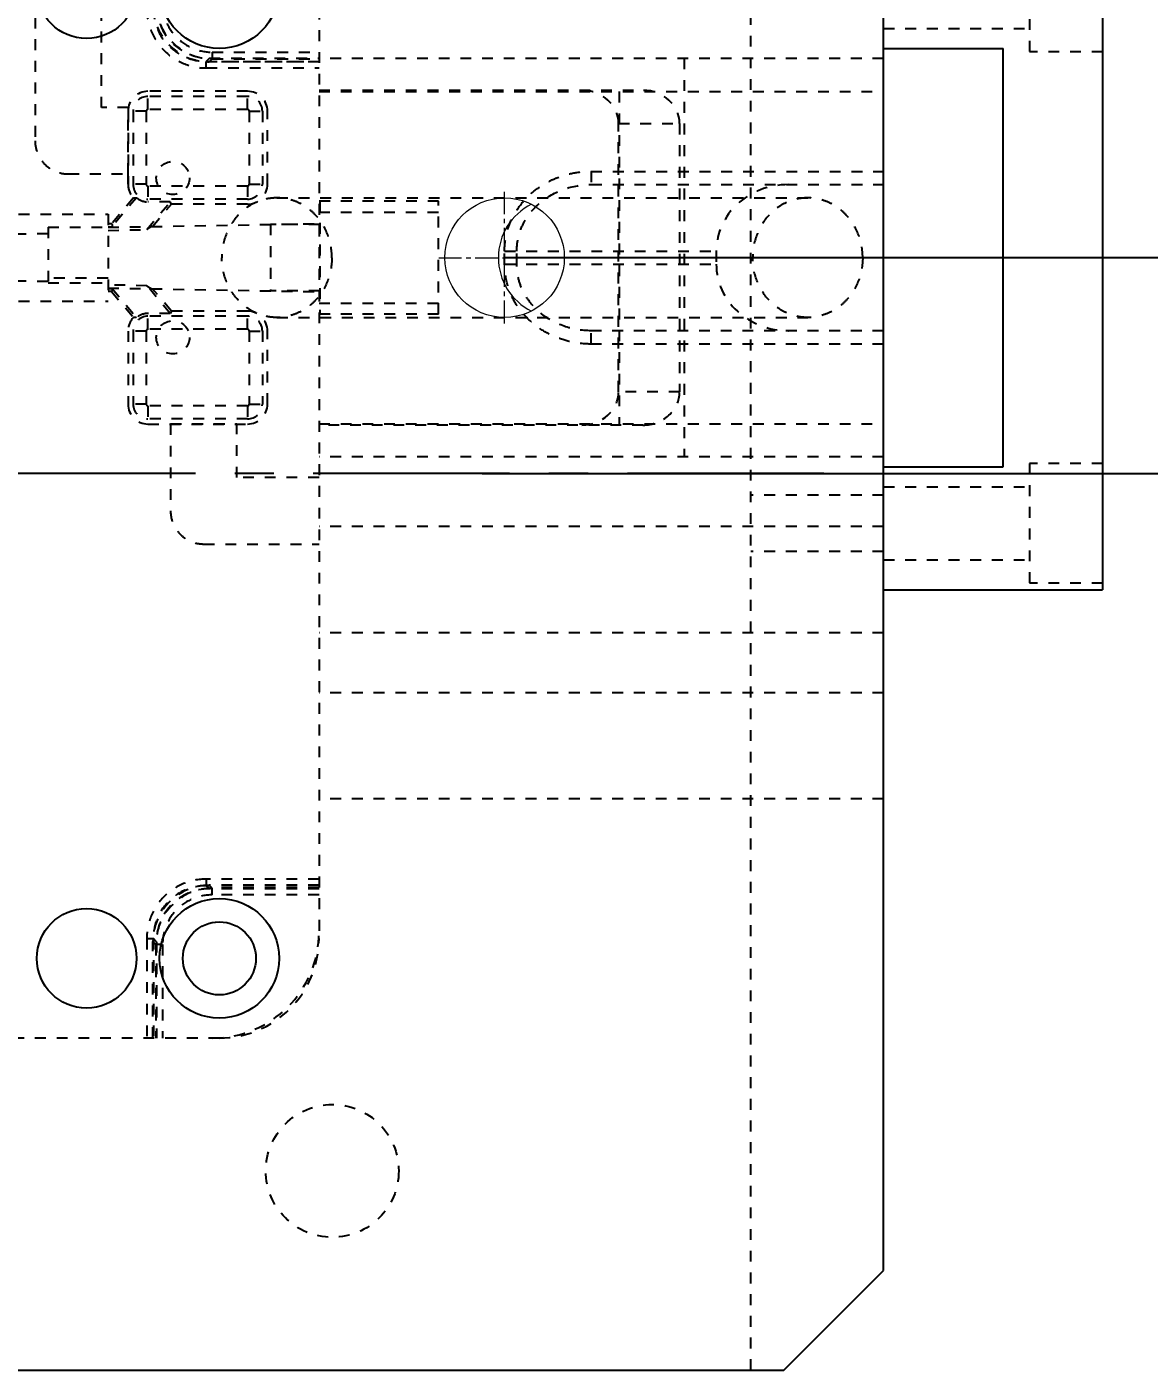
# Model space of a CAD drawing. Header units: millimetres. Extents: x 583 to 1942, y -5112 to 253.
# Drawn here: x 1312.8 to 1481.8, y -4617.9 to -4415.6 of the extents above; entities that cross this region are included whole.
import ezdxf

# ---------------------------------------------------------------- set-up
doc = ezdxf.new("R2010")
doc.units = ezdxf.units.MM
doc.header["$LTSCALE"] = 16.335
doc.header["$PDMODE"] = 3
doc.header["$PDSIZE"] = 0.3125
doc.linetypes.add('CENTER', pattern=[0.6, 0.375, -0.075, 0.075, -0.075])
doc.linetypes.add('HIDDEN', pattern=[0.2, 0.1, -0.1])
doc.layers.get('0').update_dxf_attribs({"linetype": 'CONTINUOUS'})
doc.layers.get('Defpoints').update_dxf_attribs({"linetype": 'CONTINUOUS'})
doc.layers.add('DEFAULT_2', color=8, linetype='HIDDEN')
doc.layers.add('epin', color=13, linetype='CONTINUOUS', lineweight=9)
doc.styles.get("Standard").update_dxf_attribs({"font": 'txt', "width": 0.8})
doc.dimstyles.new('副本 11', dxfattribs={"dimtxt": 2.5, "dimasz": 2.5, "dimexe": 1.25, "dimexo": 0.625, "dimtad": 1, "dimdsep": 46, "dimtxsty": 'Standard', "dimcen": 2.5, "dimadec": 0, "dimazin": 0, "dimtfac": 1, "dimtmove": 0, "dimatfit": 3, "dimfxl": 0, "dimarcsym": 0})

# ---------------------------------------------------------------- blocks, each defined once
blk = doc.blocks.new('*D459')
at = {"layer": 'Defpoints', "color": 0}
for p in [(1384.76, -4450.36), (1381.37, -4482.86), (1491.88, -4482.86)]:
    blk.add_point(p, dxfattribs=at)
at = {"layer": 'epin', "color": 4, "lineweight": -2}
for p, q in [((1491.88, -4450.36), (1491.88, -4421.34)), ((1384.76, -4450.36), (1491.88, -4450.36)), ((1491.88, -4477.86), (1491.88, -4455.36)), ((1381.37, -4482.86), (1491.88, -4482.86))]:
    blk.add_line(p, q, dxfattribs=at)
at = {"layer": 'epin', "color": 4}
for points in [[(1491.05, -4455.36), (1492.71, -4455.36), (1491.88, -4450.36)], [(1491.05, -4477.86), (1492.71, -4477.86), (1491.88, -4482.86)]]:
    blk.add_solid(points, dxfattribs=at)
at = {"layer": 'epin', "color": 6, "insert": (1489.38, -4427.34), "char_height": 5, "attachment_point": 5, "rotation": 90}
blk.add_mtext('32.5', dxfattribs=at)
blk = doc.blocks.new('*D460')
at = {"layer": 'Defpoints', "color": 0}
for p in [(1399.32, -4347.86), (1396.36, -4482.86), (1508.4, -4482.86)]:
    blk.add_point(p, dxfattribs=at)
at = {"layer": 'epin', "color": 4, "lineweight": -2}
for p, q in [((1399.32, -4347.86), (1508.4, -4347.86)), ((1508.4, -4352.86), (1508.4, -4477.86)), ((1396.36, -4482.86), (1508.4, -4482.86))]:
    blk.add_line(p, q, dxfattribs=at)
at = {"layer": 'epin', "color": 4}
for points in [[(1507.57, -4352.86), (1509.23, -4352.86), (1508.4, -4347.86)], [(1507.57, -4477.86), (1509.23, -4477.86), (1508.4, -4482.86)]]:
    blk.add_solid(points, dxfattribs=at)
at = {"layer": 'epin', "color": 6, "insert": (1505.9, -4448.45), "char_height": 5, "attachment_point": 5, "rotation": 90}
blk.add_mtext('135', dxfattribs=at)

msp = doc.modelspace()

# ---------------------------------------------------------------- linework, layer by layer
at = {"color": 7, "linetype": 'Continuous'}
for p, q in [((1441.821, -4602.864), (1441.821, -4350.864)), ((1474.821, -4400.364), (1474.821, -4500.364)), ((1441.821, -4418.864), (1459.821, -4418.864)), ((1459.821, -4481.864), (1459.821, -4418.864)), ((1441.821, -4481.864), (1459.821, -4481.864)), ((1441.821, -4500.364), (1474.821, -4500.364)), ((1426.821, -4617.864), (1441.821, -4602.864)), ((1044.821, -4617.864), (1426.821, -4617.864))]:
    msp.add_line(p, q, dxfattribs=at)
at = {"color": 1, "linetype": 'CENTER', "ltscale": 4.826544}
msp.add_line((1432.821, -4482.864), (1044.821, -4482.864), dxfattribs=at)
at = {"color": 7, "linetype": 'Continuous'}
for centre, radius in [((1341.821, -4409.864), 9), ((1321.821, -4409.864), 7.5), ((1321.821, -4555.864), 7.5), ((1341.821, -4555.864), 9), ((1341.821, -4555.864), 5.5)]:
    msp.add_circle(centre, radius, dxfattribs=at)
at = {"layer": 'DEFAULT_2', "color": 8, "linetype": 'HIDDEN'}
for p, q in [((1421.821, -4617.864), (1421.821, -4347.864)), ((1314.064, -4397.864), (1314.064, -4432.763)), ((1324.064, -4427.763), (1324.064, -4397.864)), ((1463.821, -4401.364), (1463.821, -4419.364)), ((1356.821, -4412.864), (1356.821, -4552.864)), ((1441.821, -4415.864), (1463.821, -4415.864)), ((1340.313, -4420.342), (1339.85, -4420.804)), ((1339.85, -4420.804), (1356.821, -4420.804)), ((1339.85, -4421.801), (1339.85, -4420.804)), ((1340.733, -4420.419), (1340.288, -4420.864)), ((1356.821, -4420.864), (1340.288, -4420.864)), ((1340.313, -4420.342), (1356.821, -4420.342)), ((1340.733, -4419.423), (1356.821, -4419.423)), ((1340.733, -4419.423), (1340.733, -4420.419)), ((1340.733, -4420.419), (1356.821, -4420.419)), ((1441.821, -4420.364), (1356.821, -4420.364)), ((1411.821, -4420.364), (1411.821, -4480.364)), ((1474.821, -4419.364), (1463.821, -4419.364)), ((1339.85, -4421.801), (1356.821, -4421.801)), ((1356.821, -4425.164), (1405.604, -4425.164)), ((1331.061, -4428.048), (1331.061, -4425.312)), ((1346.061, -4425.312), (1331.061, -4425.312)), ((1346.061, -4426.079), (1331.061, -4426.079)), ((1346.061, -4428.048), (1346.061, -4425.312)), ((1356.821, -4425.364), (1441.821, -4425.364)), ((1402.028, -4425.364), (1402.028, -4475.364)), ((1328.123, -4427.763), (1324.064, -4427.763)), ((1328.061, -4428.312), (1328.061, -4439.312)), ((1330.797, -4428.312), (1328.061, -4428.312)), ((1328.067, -4437.763), (1328.072, -4428.312)), ((1328.828, -4428.312), (1328.828, -4439.312)), ((1330.797, -4428.312), (1330.797, -4439.312)), ((1346.061, -4428.048), (1331.061, -4428.048)), ((1346.325, -4428.312), (1349.061, -4428.312)), ((1346.325, -4428.312), (1346.325, -4439.312)), ((1348.295, -4428.312), (1348.295, -4439.312)), ((1349.061, -4439.312), (1349.061, -4428.312)), ((1401.935, -4430.164), (1411.121, -4430.164)), ((1401.935, -4470.564), (1401.935, -4430.164)), ((1411.121, -4430.164), (1411.121, -4470.564)), ((1397.797, -4437.364), (1441.821, -4437.364)), ((1397.797, -4437.364), (1397.797, -4439.364)), ((1319.064, -4437.763), (1328.072, -4437.763)), ((1328.061, -4439.312), (1328.067, -4437.763)), ((1330.797, -4439.312), (1328.061, -4439.312)), ((1346.325, -4439.312), (1349.061, -4439.312)), ((1397.797, -4439.364), (1441.821, -4439.364)), ((1328.864, -4441.355), (1325.561, -4445.291)), ((1329.346, -4441.329), (1325.677, -4445.702)), ((1346.061, -4439.576), (1331.061, -4439.576)), ((1331.061, -4439.576), (1331.061, -4441.959)), ((1346.061, -4439.576), (1346.061, -4442.312)), ((1350.479, -4441.364), (1430.404, -4441.364)), ((1330.917, -4446.139), (1334.424, -4441.959)), ((1346.061, -4441.546), (1331.061, -4441.546)), ((1334.424, -4441.959), (1331.061, -4441.959)), ((1331.767, -4445.674), (1334.588, -4442.312)), ((1334.588, -4442.312), (1334.424, -4441.959)), ((1346.061, -4442.312), (1334.588, -4442.312)), ((1374.821, -4441.864), (1356.821, -4441.864)), ((1356.821, -4443.49), (1374.821, -4443.49)), ((1356.921, -4441.864), (1356.921, -4458.864)), ((1374.821, -4458.864), (1374.821, -4441.864)), ((1311.594, -4443.832), (1325.061, -4443.832)), ((1325.061, -4443.832), (1325.061, -4456.897)), ((1325.061, -4445.791), (1356.821, -4445.237)), ((1325.561, -4445.291), (1325.061, -4445.291)), ((1356.921, -4445.364), (1349.538, -4445.364)), ((1349.538, -4445.364), (1349.538, -4455.364)), ((1316.016, -4446.782), (1279.836, -4447.098)), ((1316.016, -4445.791), (1325.061, -4445.791)), ((1316.016, -4445.792), (1316.016, -4454.133)), ((1325.061, -4445.702), (1325.677, -4445.702)), ((1325.061, -4446.252), (1330.917, -4446.139)), ((1384.761, -4449.364), (1416.647, -4449.364)), ((1384.761, -4451.364), (1384.761, -4449.364)), ((1386.602, -4451.364), (1386.602, -4449.364)), ((1416.647, -4449.364), (1416.647, -4451.364)), ((1384.761, -4451.364), (1416.647, -4451.364)), ((1325.061, -4453.429), (1316.016, -4453.429)), ((1316.016, -4453.946), (1279.836, -4453.63)), ((1316.016, -4454.133), (1325.061, -4454.133)), ((1330.917, -4454.59), (1325.061, -4454.476)), ((1325.061, -4454.937), (1356.821, -4455.491)), ((1325.061, -4455.026), (1325.677, -4455.026)), ((1325.561, -4455.437), (1325.061, -4455.437)), ((1325.561, -4455.437), (1328.864, -4459.373)), ((1325.677, -4455.026), (1329.346, -4459.399)), ((1334.424, -4458.769), (1330.917, -4454.59)), ((1334.588, -4458.416), (1331.767, -4455.054)), ((1356.921, -4455.364), (1349.538, -4455.364)), ((1311.594, -4456.897), (1325.061, -4456.897)), ((1356.821, -4457.238), (1374.821, -4457.238)), ((1334.424, -4458.769), (1331.061, -4458.769)), ((1331.061, -4461.152), (1331.061, -4458.769)), ((1346.061, -4459.183), (1331.061, -4459.183)), ((1334.588, -4458.416), (1334.424, -4458.769)), ((1346.061, -4458.416), (1334.588, -4458.416)), ((1346.061, -4461.152), (1346.061, -4458.416)), ((1350.479, -4459.364), (1430.404, -4459.364)), ((1374.821, -4458.864), (1356.821, -4458.864)), ((1330.797, -4461.416), (1328.061, -4461.416)), ((1328.061, -4461.416), (1328.061, -4472.416)), ((1328.828, -4461.416), (1328.828, -4472.416)), ((1330.797, -4461.416), (1330.797, -4472.416)), ((1346.061, -4461.152), (1331.061, -4461.152)), ((1346.325, -4461.416), (1349.061, -4461.416)), ((1346.325, -4461.416), (1346.325, -4472.416)), ((1348.295, -4461.416), (1348.295, -4472.416)), ((1349.061, -4472.416), (1349.061, -4461.416)), ((1441.821, -4461.364), (1397.797, -4461.364)), ((1397.797, -4463.364), (1397.797, -4461.364)), ((1441.821, -4463.364), (1397.797, -4463.364)), ((1411.121, -4470.564), (1401.935, -4470.564)), ((1330.797, -4472.416), (1328.061, -4472.416)), ((1346.061, -4472.68), (1331.061, -4472.68)), ((1331.061, -4472.68), (1331.061, -4475.416)), ((1346.061, -4472.68), (1346.061, -4475.416)), ((1346.325, -4472.416), (1349.061, -4472.416)), ((1346.061, -4474.65), (1331.061, -4474.65)), ((1331.061, -4475.416), (1346.061, -4475.416)), ((1334.459, -4475.406), (1344.459, -4475.406)), ((1334.459, -4475.406), (1334.459, -4488.479)), ((1344.459, -4483.479), (1344.459, -4475.406)), ((1356.821, -4475.364), (1441.821, -4475.364)), ((1405.604, -4475.564), (1356.821, -4475.564)), ((1441.821, -4480.364), (1356.821, -4480.364)), ((1474.821, -4481.364), (1463.821, -4481.364)), ((1463.821, -4481.364), (1463.821, -4499.364)), ((1356.821, -4483.479), (1344.459, -4483.479)), ((1441.821, -4484.864), (1463.821, -4484.864)), ((1441.821, -4486.114), (1421.821, -4486.114)), ((1441.821, -4490.864), (1356.821, -4490.864)), ((1339.459, -4493.479), (1356.821, -4493.479)), ((1441.821, -4494.614), (1421.821, -4494.614)), ((1441.821, -4495.864), (1463.821, -4495.864)), ((1474.821, -4499.364), (1463.821, -4499.364)), ((1441.821, -4506.864), (1356.821, -4506.864)), ((1441.821, -4515.864), (1356.821, -4515.864)), ((1441.821, -4531.864), (1356.821, -4531.864)), ((1356.821, -4543.928), (1339.85, -4543.928)), ((1339.85, -4543.928), (1339.85, -4544.924)), ((1356.821, -4544.924), (1339.85, -4544.924)), ((1340.313, -4545.387), (1339.85, -4544.924)), ((1356.821, -4544.864), (1340.288, -4544.864)), ((1340.733, -4545.309), (1340.288, -4544.864)), ((1356.821, -4545.387), (1340.313, -4545.387)), ((1356.821, -4545.309), (1340.733, -4545.309)), ((1340.733, -4546.305), (1340.733, -4545.309)), ((1356.821, -4546.305), (1340.733, -4546.305)), ((1330.884, -4552.894), (1331.881, -4552.894)), ((1330.884, -4552.894), (1330.884, -4567.864)), ((1332.266, -4553.777), (1331.821, -4553.332)), ((1331.821, -4567.864), (1331.821, -4553.332)), ((1332.343, -4553.356), (1331.881, -4552.894)), ((1331.881, -4552.894), (1331.881, -4567.864)), ((1333.262, -4553.777), (1332.266, -4553.777)), ((1332.266, -4553.777), (1332.266, -4567.864)), ((1332.343, -4553.356), (1332.343, -4567.864)), ((1333.262, -4553.777), (1333.262, -4567.864)), ((1341.821, -4567.864), (1141.821, -4567.864))]:
    msp.add_line(p, q, dxfattribs=at)
for centre, radius in [((1334.821, -4438.364), 2.5), ((1334.821, -4462.364), 2.5), ((1358.821, -4587.864), 10)]:
    msp.add_circle(centre, radius, dxfattribs=at)
for centre, radius, start, end in [((1340.732, -4411.953), 8.466, 179.98988, 270.01012), ((1331.061, -4428.312), 3, 90, 180), ((1331.061, -4428.312), 2.233, 90, 180), ((1346.061, -4428.312), 3, 0, 90), ((1346.061, -4428.312), 2.233, 0, 90), ((1331.073, -4428.313), 3.001, 169.44314, 179.97939), ((1331.061, -4428.312), 0.264, 90, 180), ((1346.061, -4428.312), 0.264, 0, 90), ((1331.061, -4439.312), 3, 180, 222.9199), ((1331.061, -4439.312), 2.233, 180, 270), ((1331.061, -4439.312), 0.264, 180, 270), ((1346.061, -4439.312), 3, 270, 0), ((1346.061, -4439.312), 2.233, 270, 0), ((1346.061, -4439.312), 0.264, 270, 0), ((1328.668, -4433.231), 8.126, 271.3824, 274.78744), ((1331.061, -4439.312), 2.647, 229.62955, 270), ((1331.061, -4461.416), 3, 137.0801, 180), ((1331.061, -4461.416), 2.233, 90, 180), ((1328.654, -4467.756), 8.385, 85.26519, 88.56496), ((1331.061, -4461.416), 2.647, 90, 130.37045), ((1346.061, -4461.416), 3, 0, 90), ((1346.061, -4461.416), 2.233, 0, 90), ((1331.061, -4461.416), 0.264, 90, 180), ((1346.061, -4461.416), 0.264, 0, 90), ((1331.061, -4472.416), 3, 180, 270), ((1331.061, -4472.416), 2.233, 180, 270), ((1331.061, -4472.416), 0.264, 180, 270), ((1346.061, -4472.416), 3, 270, 0), ((1346.061, -4472.416), 2.233, 270, 0), ((1346.061, -4472.416), 0.264, 270, 0), ((1340.732, -4553.775), 8.466, 89.98988, 180.01012), ((1340.821, -4551.864), 16, 270, 0), ((1341.821, -4552.864), 15, 270, 0)]:
    msp.add_arc(centre, radius, start, end, dxfattribs=at)
for centre, major_axis, ratio, start_param, end_param in [((1340.353, -4412.332), (6.056, 6.056), 0.9924325, -3.9231927, -2.3599926), ((1340.374, -4412.311), (5.7, 5.7), 0.9924325, -3.9231927, -2.3599926), ((1396.418, -4430.164), (5.517, 0), 0.9063078, 0, 1.5707963), ((1405.604, -4430.164), (5.517, 0), 0.9063078, 0, 1.5707963), ((1427.51, -4449.364), (-10.864, 0), 0.9205049, -1.5707963, 0), ((1321.305, -4450.364), (4.362, 5.039), 0.1333301, -0.2903553, 0.114911), ((1327.893, -4450.296), (3.975, 4.592), 0.1333154, 0.1189766, 0.5669537), ((1427.51, -4451.364), (10.864, 0), 0.9205049, -3.1415927, -1.5707963), ((1321.305, -4450.364), (-4.362, 5.039), 0.1333301, -3.2565036, -2.8512374), ((1327.893, -4450.432), (-3.975, 4.592), 0.1333154, -3.7085463, -3.2605693), ((1396.418, -4470.564), (5.517, 0), 0.9063078, -1.5707963, 0), ((1405.604, -4470.564), (-5.517, 0), 0.9063078, 1.5707963, 3.1415927), ((1340.353, -4553.397), (-6.056, 6.056), 0.9924325, -0.7816001, 0.7816001), ((1340.374, -4553.417), (-5.7, 5.7), 0.9924325, -0.7816001, 0.7816001)]:
    msp.add_ellipse(centre, major_axis=major_axis, ratio=ratio, start_param=start_param, end_param=end_param, dxfattribs=at)
for points, knots in [([(1330.884, -4412.835), (1330.884, -4414.001), (1331.348, -4416.36), (1333.341, -4419.343), (1336.325, -4421.337), (1338.683, -4421.801), (1339.85, -4421.801)], [0, 0, 0, 0, 0.2500014, 0.4999701, 0.7499599, 1, 1, 1, 1]), ([(1331.881, -4412.835), (1331.88, -4413.872), (1332.289, -4415.97), (1334.061, -4418.624), (1336.715, -4420.396), (1338.813, -4420.805), (1339.85, -4420.804)], [0, 0, 0, 0, 0.2499997, 0.49997, 0.7499616, 1, 1, 1, 1]), ([(1333.262, -4411.951), (1333.262, -4412.923), (1333.648, -4414.889), (1335.309, -4417.375), (1337.795, -4419.037), (1339.761, -4419.423), (1340.733, -4419.423)], [0, 0, 0, 0, 0.2499817, 0.4999333, 0.7499038, 1, 1, 1, 1]), ([(1384.761, -4449.364), (1384.758, -4448.62), (1384.913, -4447.111), (1385.605, -4444.92), (1386.747, -4442.856), (1388.328, -4441.004), (1390.308, -4439.442), (1392.622, -4438.263), (1395.154, -4437.527), (1396.918, -4437.358), (1397.797, -4437.364)], [0, 0, 0, 0, 0.1136816, 0.229765, 0.3487162, 0.4715306, 0.5993605, 0.7313576, 0.8657017, 1, 1, 1, 1]), ([(1386.602, -4449.364), (1386.603, -4448.671), (1386.766, -4447.278), (1387.48, -4445.305), (1388.607, -4443.538), (1390.551, -4441.547), (1393.636, -4439.823), (1396.417, -4439.364), (1397.797, -4439.364)], [0, 0, 0, 0, 0.1253469, 0.2507225, 0.3760129, 0.5012826, 0.7506152, 1, 1, 1, 1]), ([(1350.479, -4441.364), (1349.937, -4441.364), (1348.847, -4441.481), (1347.279, -4442), (1345.836, -4442.841), (1344.145, -4444.353), (1342.613, -4446.866), (1342.195, -4449.197), (1342.195, -4450.364)], [0, 0, 0, 0, 0.1201439, 0.2410941, 0.3635119, 0.4878276, 0.7411886, 1, 1, 1, 1]), ([(1358.764, -4450.364), (1358.764, -4449.197), (1358.346, -4446.866), (1356.814, -4444.353), (1355.122, -4442.841), (1353.679, -4442), (1352.112, -4441.481), (1351.021, -4441.364), (1350.479, -4441.364)], [0, 0, 0, 0, 0.2588114, 0.5121724, 0.6364881, 0.7589059, 0.8798561, 1, 1, 1, 1]), ([(1430.404, -4441.364), (1429.863, -4441.364), (1428.772, -4441.481), (1427.204, -4442), (1425.761, -4442.841), (1424.07, -4444.353), (1422.538, -4446.866), (1422.12, -4449.197), (1422.12, -4450.364)], [0, 0, 0, 0, 0.1201439, 0.2410941, 0.3635119, 0.4878276, 0.7411886, 1, 1, 1, 1]), ([(1438.689, -4450.364), (1438.689, -4449.197), (1438.271, -4446.866), (1436.739, -4444.353), (1435.047, -4442.841), (1433.604, -4442), (1432.037, -4441.481), (1430.946, -4441.364), (1430.404, -4441.364)], [0, 0, 0, 0, 0.2588114, 0.5121724, 0.6364881, 0.7589059, 0.8798561, 1, 1, 1, 1]), ([(1350.479, -4459.364), (1349.937, -4459.364), (1348.847, -4459.247), (1347.279, -4458.729), (1345.836, -4457.888), (1344.145, -4456.376), (1342.613, -4453.862), (1342.195, -4451.531), (1342.195, -4450.364)], [0, 0, 0, 0, 0.1201439, 0.2410941, 0.3635119, 0.4878276, 0.7411886, 1, 1, 1, 1]), ([(1358.764, -4450.364), (1358.764, -4451.531), (1358.346, -4453.862), (1356.814, -4456.376), (1355.122, -4457.888), (1353.679, -4458.729), (1352.112, -4459.247), (1351.021, -4459.364), (1350.479, -4459.364)], [0, 0, 0, 0, 0.2588114, 0.5121724, 0.6364881, 0.7589059, 0.8798561, 1, 1, 1, 1]), ([(1397.797, -4463.364), (1396.902, -4463.37), (1395.115, -4463.196), (1392.565, -4462.443), (1390.256, -4461.253), (1388.289, -4459.686), (1386.716, -4457.828), (1385.239, -4455.13), (1384.749, -4452.842), (1384.761, -4451.364)], [0, 0, 0, 0, 0.1369521, 0.2724043, 0.4043269, 0.5316165, 0.654625, 0.7740212, 1, 1, 1, 1]), ([(1397.797, -4461.364), (1396.417, -4461.364), (1393.636, -4460.905), (1390.551, -4459.182), (1388.607, -4457.19), (1387.479, -4455.423), (1386.765, -4453.45), (1386.604, -4452.058), (1386.602, -4451.364)], [0, 0, 0, 0, 0.2494032, 0.4987331, 0.6239998, 0.749299, 0.8746634, 1, 1, 1, 1]), ([(1430.404, -4459.364), (1429.863, -4459.364), (1428.772, -4459.247), (1427.204, -4458.729), (1425.761, -4457.888), (1424.07, -4456.376), (1422.538, -4453.862), (1422.12, -4451.531), (1422.12, -4450.364)], [0, 0, 0, 0, 0.1201439, 0.2410941, 0.3635119, 0.4878276, 0.7411886, 1, 1, 1, 1]), ([(1438.689, -4450.364), (1438.689, -4451.531), (1438.271, -4453.862), (1436.739, -4456.376), (1435.047, -4457.888), (1433.604, -4458.729), (1432.037, -4459.247), (1430.946, -4459.364), (1430.404, -4459.364)], [0, 0, 0, 0, 0.2588114, 0.5121724, 0.6364881, 0.7589059, 0.8798561, 1, 1, 1, 1]), ([(1339.85, -4543.928), (1338.684, -4543.928), (1336.325, -4544.391), (1333.341, -4546.384), (1331.348, -4549.368), (1330.884, -4551.727), (1330.884, -4552.894)], [0, 0, 0, 0, 0.2500014, 0.4999701, 0.7499599, 1, 1, 1, 1]), ([(1339.85, -4544.924), (1338.813, -4544.923), (1336.715, -4545.333), (1334.061, -4547.104), (1332.289, -4549.758), (1331.88, -4551.856), (1331.881, -4552.894)], [0, 0, 0, 0, 0.2499997, 0.49997, 0.7499616, 1, 1, 1, 1]), ([(1340.733, -4546.305), (1339.761, -4546.306), (1337.796, -4546.691), (1335.31, -4548.352), (1333.648, -4550.839), (1333.262, -4552.804), (1333.262, -4553.777)], [0, 0, 0, 0, 0.2499817, 0.4999333, 0.7499038, 1, 1, 1, 1])]:
    msp.add_open_spline(points, degree=3, knots=knots, dxfattribs=at)
for points in [[(1314.064, -4432.763), (1314.065, -4433.414), (1314.323, -4434.728), (1315.437, -4436.39), (1317.099, -4437.504), (1318.414, -4437.762), (1319.064, -4437.763)], [(1334.459, -4488.479), (1334.461, -4489.13), (1334.719, -4490.444), (1335.833, -4492.106), (1337.494, -4493.22), (1338.809, -4493.478), (1339.459, -4493.479)]]:
    msp.add_open_spline(points, degree=3, dxfattribs=at)
at = {"layer": 'epin', "color": 1, "linetype": 'CENTER', "ltscale": 0.55978}
for p, q in [((1384.761, -4460.264), (1384.761, -4440.464)), ((1374.861, -4450.364), (1394.661, -4450.364))]:
    msp.add_line(p, q, dxfattribs=at)
at = {"layer": 'epin', "color": 0}
msp.add_circle((1384.761, -4450.364), 9, dxfattribs=at)
msp.add_arc((1392.833, -4450.364), 9, 116.64331, 243.35669, dxfattribs=at)

# ---------------------------------------------------------------- dimensions: what is measured, and where the dimension line sits
for base, p1, p2, picture, middle in [((1508.401, -4482.864), (1399.321, -4347.864), (1396.362, -4482.864), '*D460', (1508.401, -4448.452)), ((1491.88, -4482.864), (1384.761, -4450.364), (1381.367, -4482.864), '*D459', (1491.88, -4427.341))]:
    dim = msp.add_linear_dim(base=base, p1=p1, p2=p2, angle=90, dimstyle='副本 11', override={"dimtxt": 5, "dimasz": 5, "dimexe": 0, "dimexo": 0, "dimgap": 0, "dimcen": 0, "dimclrd": 4, "dimclre": 4, "dimclrt": 6, "dimtofl": 0}, dxfattribs=at)
    dim.commit()
    dim.dimension.update_dxf_attribs({"geometry": picture, "text_midpoint": middle, "dimtype": 160})

doc.saveas('drawing.dxf')
